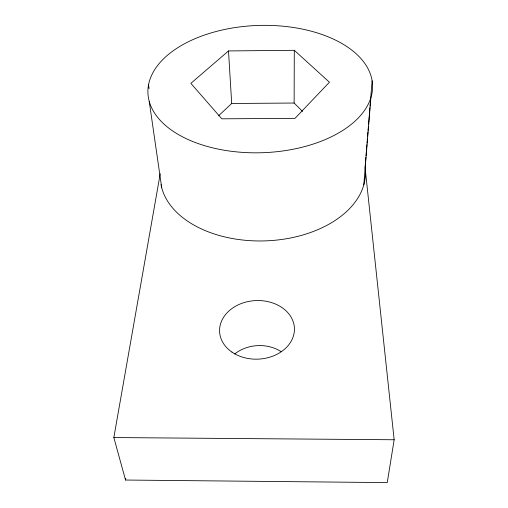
<?xml version="1.0" encoding="UTF-8"?>
<svg xmlns="http://www.w3.org/2000/svg" width="508" height="508" viewBox="0 0 508 508"><rect width="100%" height="100%" fill="white"/><g stroke="black" fill="none" stroke-linecap="round" stroke-linejoin="round"><path stroke-width="0.76" d="M302.577 111.411L294.126 103.035L294.297 50.305L228.505 50.933L190.862 83.35L221.825 118.821L295.002 118.345L329.438 82.226L294.297 50.305M365.385 163.532L365.068 167.469L394.157 439.763L387.261 482.6L125.527 480.035L113.843 437.553L160.23 173.622M365.512 161.957L365.893 157.232M366.027 155.658L366.408 150.927M366.535 149.352L366.922 144.628M367.049 143.053L367.43 138.328M367.557 136.754L367.944 132.029M368.071 130.454L368.389 126.517M368.586 124.155L369.418 113.913M369.545 112.338L369.926 107.613M370.053 106.039L372.104 80.835M363.785 184.887L370.878 97.669A112.389 63.671 -1.9 0 0 221.698 30.124A112.389 63.671 -1.9 0 0 188.093 139.529A112.389 63.671 -1.9 0 0 370.878 97.669M125.527 480.035L125.774 478.466M218.529 115.818L231.692 103.486L294.126 103.035M113.843 437.553L394.157 439.763M149.231 101.422L161.722 187.776M148.526 84.734L149.079 88.633M228.505 50.933L231.692 103.486M365.303 169.697A102.597 65.964 -1.8 0 1 271.558 240.544A102.597 65.964 -1.8 0 1 161.023 184.652M234.74 353.955A35.223 28.956 -2.9 0 1 280.981 351.542M231.921 352.076A37.452 29.299 -2.7 0 0 293.618 335.305A37.452 29.299 -2.7 0 0 245.491 302.177A37.452 29.299 -2.7 0 0 231.921 352.076"/></g></svg>
